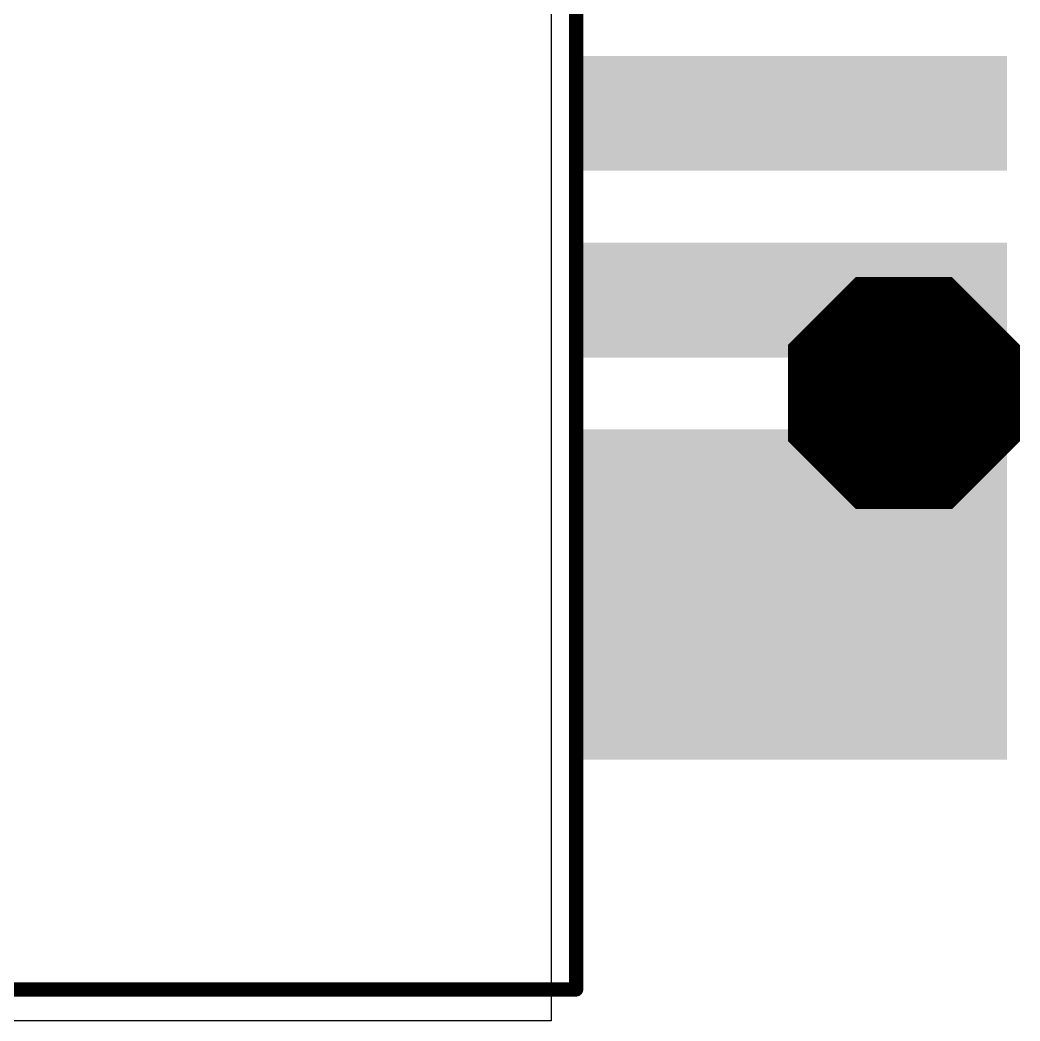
# Model space of a CAD drawing. Extents: x -2.2 to 51.7, y -0.4 to 51.
# Drawn here: x 1.961 to 5.443, y 2.857 to 6.343 of the extents above; entities that cross this region are included whole.
import ezdxf

# ---------------------------------------------------------------- set-up
doc = ezdxf.new("R2010")
doc.units = 0
for name, color, linetype in [('17', 94, 'CONTINUOUS'), ('20', 178, 'CONTINUOUS'), ('21', 250, 'CONTINUOUS'), ('49', 250, 'CONTINUOUS')]:
    doc.layers.add(name, color=color, linetype=linetype)

# ---------------------------------------------------------------- blocks, each defined once
blk = doc.blocks.new('RECT')
blk.add_solid([(-0.5, -0.5), (0.5, -0.5), (-0.5, 0.5), (0.5, 0.5)])
blk = doc.blocks.new('OCTAGONP')
at = {"const_width": 0.5}
blk.add_lwpolyline([(-0.25, -0.1036), (-0.25, 0.1036), (-0.1036, 0.25), (0.1036, 0.25), (0.25, 0.1036), (0.25, -0.1036), (0.1036, -0.25), (-0.1036, -0.25), (-0.25, -0.1036), (-0.25, 0.1036)], dxfattribs=at)

msp = doc.modelspace()

# ---------------------------------------------------------------- linework, layer by layer
at = {"layer": '20'}
for p, q in [((3.81, 10.4775), (3.81, 2.8575)), ((3.81, 2.8575), (0, 2.8575))]:
    msp.add_line(p, q, dxfattribs=at)
at = {"layer": '21', "const_width": 0.05}
for points in [[(3.8975, 2.9675), (3.8975, 10.3675)], [(-0.9525, 2.9675), (3.8975, 2.9675)]]:
    msp.add_lwpolyline(points, dxfattribs=at)
at = {"layer": '21', "const_width": 0.025}
for points in [[(3.885, 2.9675, 1), (3.91, 2.9675)], [(3.8975, 2.955, 1), (3.8975, 2.98)]]:
    msp.add_lwpolyline(points, format="xyb", dxfattribs=at)

# ---------------------------------------------------------------- block references
at = {"layer": '17', "xscale": 0.808, "yscale": 0.808, "rotation": 270}
msp.add_blockref('OCTAGONP', (5.0387, 5.0435), dxfattribs=at)
msp.add_blockref('OCTAGONP', (5.0387, 5.0435), dxfattribs=at)
at = {"layer": '49', "yscale": 1.5, "rotation": 270}
for p, xscale in [((4.6475, 6.0175), 0.4), ((4.6475, 5.3675), 0.4), ((4.6475, 4.3425), 1.15)]:
    msp.add_blockref('RECT', p, dxfattribs=dict(at, xscale=xscale))

doc.saveas('drawing.dxf')
